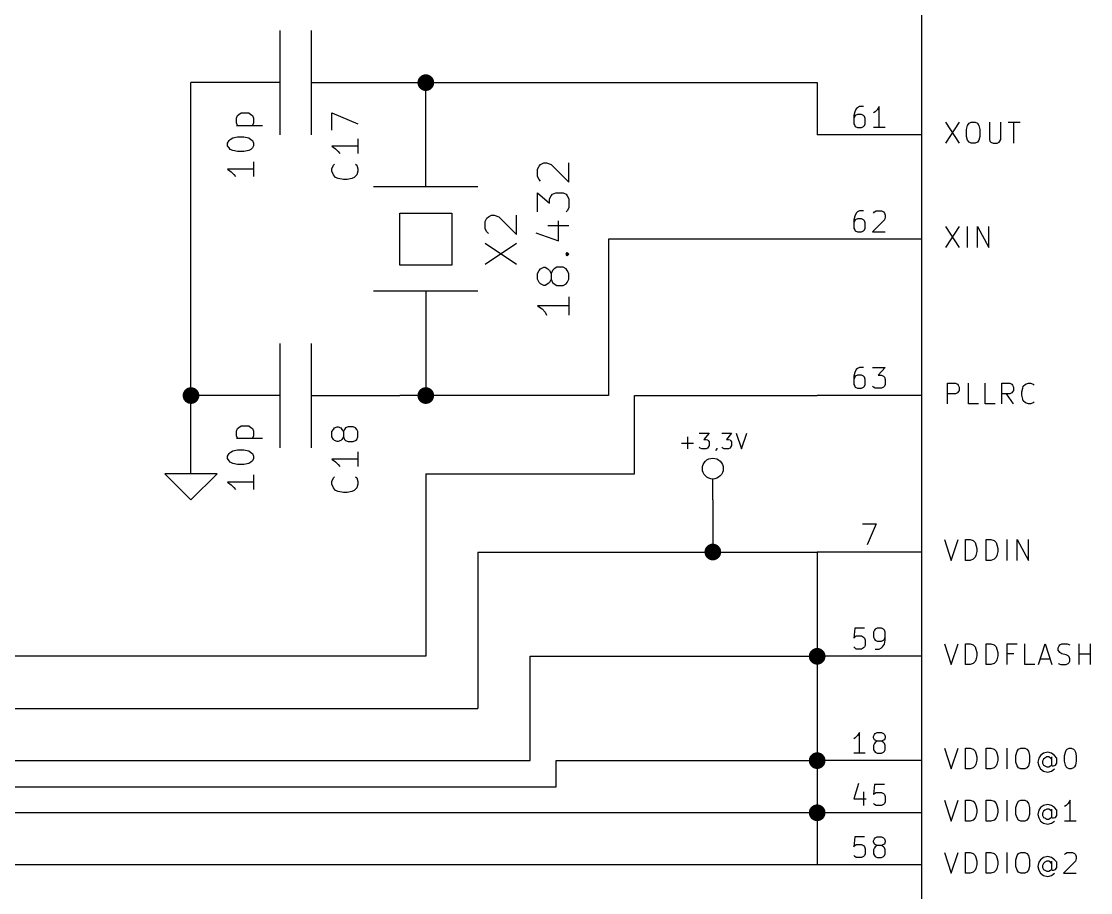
# Model space of a CAD drawing. Extents: x 4000 to 113000, y 4000 to 78670.
# Drawn here: x 38750 to 59240, y 35639 to 52345 of the extents above; entities that cross this region are included whole.
import ezdxf

# ---------------------------------------------------------------- set-up
doc = ezdxf.new("R2010")
doc.units = 0
doc.layers.add('BLACK', color=1, linetype='CONTINUOUS')

msp = doc.modelspace()

# ---------------------------------------------------------------- linework, layer by layer
at = {"layer": 'BLACK'}
for p, q in [((56000, 67170), (56000, 22170)), ((43700, 52170), (43700, 50170)), ((44300, 52170), (44300, 50170)), ((42000, 43670), (42000, 51170)), ((43700, 51170), (42000, 51170)), ((44300, 51170), (46000, 51170)), ((46000, 51170), (54000, 51170)), ((46500, 49170), (46500, 51170)), ((54000, 51170), (54000, 50170)), ((54750, 50670), (54720, 50610)), ((54770, 50690), (54750, 50670)), ((54810, 50710), (54770, 50690)), ((54890, 50710), (54810, 50710)), ((55150, 50650), (55110, 50610)), ((55190, 50710), (55150, 50650)), ((55190, 50310), (55190, 50710)), ((42870, 50490), (42890, 50540)), ((42870, 50400), (42870, 50490)), ((42890, 50540), (42920, 50560)), ((42920, 50560), (42960, 50590)), ((42960, 50590), (43110, 50590)), ((43110, 50590), (43150, 50560)), ((43150, 50560), (43180, 50540)), ((43180, 50540), (43200, 50490)), ((43200, 50490), (43200, 50400)), ((44700, 50260), (44700, 50590)), ((44700, 50590), (45200, 50380)), ((54720, 50610), (54700, 50540)), ((54700, 50540), (54700, 50380)), ((54720, 50520), (54700, 50480)), ((54730, 50540), (54720, 50520)), ((54770, 50560), (54730, 50540)), ((54850, 50560), (54770, 50560)), ((54890, 50540), (54850, 50560)), ((54910, 50520), (54890, 50540)), ((54920, 50480), (54910, 50520)), ((54920, 50380), (54920, 50480)), ((55110, 50610), (55080, 50590)), ((56460, 50410), (56720, 50010)), ((56720, 50410), (56460, 50010)), ((56910, 50390), (56950, 50410)), ((56950, 50410), (57030, 50410)), ((57030, 50410), (57070, 50390)), ((57300, 50410), (57300, 50080)), ((57520, 50080), (57520, 50410)), ((57660, 50410), (57890, 50410)), ((57770, 50010), (57770, 50410)), ((42890, 50350), (42870, 50400)), ((42870, 50350), (43370, 50350)), ((43200, 50400), (43180, 50350)), ((54700, 50380), (54720, 50350)), ((54720, 50350), (54730, 50330)), ((54730, 50330), (54770, 50310)), ((54770, 50310), (54850, 50310)), ((54850, 50310), (54890, 50330)), ((54890, 50330), (54910, 50350)), ((54910, 50350), (54920, 50380)), ((55300, 50310), (55080, 50310)), ((56860, 50270), (56880, 50350)), ((56860, 50140), (56860, 50270)), ((56880, 50350), (56910, 50390)), ((57070, 50390), (57100, 50350)), ((57100, 50350), (57120, 50270)), ((57120, 50270), (57120, 50140)), ((42700, 50010), (42730, 50060)), ((42700, 49960), (42700, 50010)), ((42730, 50060), (42750, 50080)), ((42750, 50080), (42800, 50110)), ((42800, 50110), (42890, 50130)), ((42890, 50130), (43010, 50130)), ((43010, 50130), (43110, 50110)), ((43110, 50110), (43150, 50080)), ((43150, 50080), (43180, 50060)), ((43180, 50060), (43200, 50010)), ((43200, 50010), (43200, 49960)), ((45200, 50090), (45200, 49810)), ((56000, 50170), (54000, 50170)), ((56880, 50070), (56860, 50140)), ((56910, 50030), (56880, 50070)), ((56950, 50010), (56910, 50030)), ((57030, 50010), (56950, 50010)), ((57070, 50030), (57030, 50010)), ((57100, 50070), (57070, 50030)), ((57120, 50140), (57100, 50070)), ((57300, 50080), (57310, 50050)), ((57310, 50050), (57330, 50030)), ((57330, 50030), (57370, 50010)), ((57370, 50010), (57450, 50010)), ((57450, 50010), (57490, 50030)), ((57490, 50030), (57500, 50050)), ((57500, 50050), (57520, 50080)), ((42730, 49920), (42700, 49960)), ((42750, 49890), (42730, 49920)), ((42800, 49870), (42750, 49890)), ((42890, 49850), (42800, 49870)), ((43010, 49850), (42890, 49850)), ((43110, 49870), (43010, 49850)), ((43150, 49890), (43110, 49870)), ((43180, 49920), (43150, 49890)), ((43200, 49960), (43180, 49920)), ((45200, 49950), (44700, 49950)), ((44700, 49950), (44770, 49900)), ((44770, 49900), (44820, 49850)), ((44820, 49850), (44850, 49810)), ((43200, 49650), (43200, 49370)), ((44700, 49520), (44730, 49590)), ((44730, 49590), (44750, 49610)), ((45150, 49610), (45180, 49590)), ((45180, 49590), (45200, 49520)), ((48670, 49570), (48700, 49600)), ((48700, 49600), (48760, 49630)), ((48760, 49630), (48810, 49630)), ((48810, 49630), (48900, 49600)), ((48900, 49600), (49240, 49260)), ((49240, 49260), (49240, 49630)), ((43200, 49510), (42700, 49510)), ((42700, 49510), (42770, 49460)), ((42770, 49460), (42820, 49410)), ((42820, 49410), (42850, 49370)), ((44700, 49470), (44700, 49520)), ((44730, 49400), (44700, 49470)), ((44770, 49350), (44730, 49400)), ((45180, 49400), (45130, 49350)), ((45200, 49470), (45180, 49400)), ((45200, 49520), (45200, 49470)), ((48640, 49510), (48670, 49570)), ((48640, 49370), (48640, 49510)), ((44820, 49330), (44770, 49350)), ((44920, 49310), (44820, 49330)), ((44990, 49310), (44920, 49310)), ((45080, 49330), (44990, 49310)), ((45130, 49350), (45080, 49330)), ((48670, 49310), (48640, 49370)), ((48700, 49280), (48670, 49310)), ((47500, 49170), (45500, 49170)), ((48640, 48690), (48640, 49060)), ((48640, 49060), (48870, 48860)), ((48870, 48940), (48900, 49000)), ((48900, 49000), (48930, 49030)), ((48930, 49030), (48990, 49060)), ((48990, 49060), (49130, 49060)), ((49130, 49060), (49190, 49030)), ((49190, 49030), (49210, 49000)), ((49210, 49000), (49240, 48940)), ((48870, 48860), (48870, 48940)), ((49240, 48770), (49210, 48710)), ((49240, 48940), (49240, 48770)), ((46000, 47670), (46000, 48670)), ((46000, 48670), (47000, 48670)), ((47000, 48670), (47000, 47670)), ((47640, 48510), (47670, 48570)), ((47670, 48570), (47700, 48600)), ((47700, 48600), (47760, 48630)), ((47760, 48630), (47810, 48630)), ((47810, 48630), (47900, 48600)), ((47900, 48600), (48240, 48260)), ((48240, 48260), (48240, 48630)), ((49210, 48710), (49190, 48690)), ((54720, 48610), (54700, 48540)), ((54750, 48670), (54720, 48610)), ((54770, 48690), (54750, 48670)), ((54810, 48710), (54770, 48690)), ((54890, 48710), (54810, 48710)), ((55080, 48670), (55100, 48690)), ((55100, 48690), (55130, 48710)), ((55130, 48710), (55230, 48710)), ((55230, 48710), (55270, 48690)), ((55270, 48690), (55290, 48670)), ((55290, 48670), (55300, 48630)), ((55300, 48590), (55290, 48540)), ((55300, 48630), (55300, 48590)), ((47640, 48370), (47640, 48510)), ((47670, 48310), (47640, 48370)), ((48840, 48430), (49240, 48430)), ((49040, 48140), (49040, 48520)), ((54700, 48540), (54700, 48380)), ((54720, 48520), (54700, 48480)), ((54700, 48380), (54720, 48350)), ((54730, 48540), (54720, 48520)), ((54770, 48560), (54730, 48540)), ((54850, 48560), (54770, 48560)), ((54890, 48540), (54850, 48560)), ((54910, 48520), (54890, 48540)), ((54920, 48480), (54910, 48520)), ((54910, 48350), (54920, 48380)), ((54920, 48380), (54920, 48480)), ((55290, 48540), (55060, 48310)), ((56460, 48410), (56720, 48010)), ((56720, 48410), (56460, 48010)), ((56880, 48010), (56880, 48410)), ((57070, 48010), (57070, 48410)), ((57070, 48410), (57290, 48010)), ((57290, 48010), (57290, 48410)), ((47700, 48280), (47670, 48310)), ((48610, 48290), (49040, 48140)), ((54000, 48170), (50000, 48170)), ((50000, 48170), (50000, 45170)), ((56000, 48170), (54000, 48170)), ((54720, 48350), (54730, 48330)), ((54730, 48330), (54770, 48310)), ((54770, 48310), (54850, 48310)), ((54850, 48310), (54890, 48330)), ((54890, 48330), (54910, 48350)), ((55060, 48310), (55300, 48310)), ((47640, 47690), (48240, 48090)), ((47640, 48090), (48240, 47690)), ((49190, 47880), (49210, 47910)), ((49210, 47850), (49190, 47880)), ((49190, 47880), (49240, 47880)), ((49210, 47910), (49240, 47880)), ((49240, 47880), (49210, 47850)), ((47000, 47670), (46000, 47670)), ((48640, 47510), (48670, 47570)), ((48670, 47570), (48700, 47600)), ((48700, 47600), (48760, 47630)), ((48760, 47630), (48790, 47630)), ((48790, 47630), (48840, 47600)), ((48840, 47600), (48870, 47570)), ((48870, 47570), (48900, 47510)), ((48930, 47570), (48900, 47510)), ((48960, 47600), (48930, 47570)), ((49010, 47630), (48960, 47600)), ((49130, 47630), (49010, 47630)), ((49190, 47600), (49130, 47630)), ((49210, 47570), (49190, 47600)), ((49240, 47510), (49210, 47570)), ((48640, 47400), (48640, 47510)), ((48670, 47340), (48640, 47400)), ((48700, 47310), (48670, 47340)), ((48870, 47340), (48840, 47310)), ((48900, 47400), (48870, 47340)), ((48900, 47510), (48900, 47400)), ((48900, 47400), (48930, 47340)), ((48930, 47340), (48960, 47310)), ((49190, 47310), (49210, 47340)), ((49210, 47340), (49240, 47400)), ((49240, 47400), (49240, 47510)), ((47500, 47170), (45500, 47170)), ((46500, 47170), (46500, 45170)), ((48760, 47280), (48700, 47310)), ((48790, 47280), (48760, 47280)), ((48840, 47310), (48790, 47280)), ((48960, 47310), (49010, 47280)), ((49010, 47280), (49130, 47280)), ((49130, 47280), (49190, 47310)), ((49240, 47060), (49240, 46710)), ((49240, 46890), (48640, 46890)), ((48640, 46890), (48730, 46830)), ((48730, 46830), (48790, 46770)), ((48790, 46770), (48810, 46710)), ((43700, 46170), (43700, 44170)), ((44300, 46170), (44300, 44170)), ((54810, 45710), (54770, 45690)), ((54890, 45710), (54810, 45710)), ((55060, 45710), (55300, 45710)), ((55300, 45710), (55170, 45560)), ((54720, 45610), (54700, 45540)), ((54700, 45540), (54700, 45380)), ((54720, 45520), (54700, 45480)), ((54750, 45670), (54720, 45610)), ((54730, 45540), (54720, 45520)), ((54770, 45560), (54730, 45540)), ((54770, 45690), (54750, 45670)), ((54850, 45560), (54770, 45560)), ((54890, 45540), (54850, 45560)), ((54910, 45520), (54890, 45540)), ((54920, 45480), (54910, 45520)), ((55170, 45560), (55230, 45560)), ((55230, 45560), (55270, 45540)), ((55270, 45540), (55290, 45520)), ((55290, 45520), (55300, 45480)), ((54700, 45380), (54720, 45350)), ((54720, 45350), (54730, 45330)), ((54730, 45330), (54770, 45310)), ((54770, 45310), (54850, 45310)), ((54850, 45310), (54890, 45330)), ((54890, 45330), (54910, 45350)), ((54910, 45350), (54920, 45380)), ((54920, 45380), (54920, 45480)), ((55080, 45330), (55060, 45350)), ((55110, 45310), (55080, 45330)), ((55230, 45310), (55110, 45310)), ((55270, 45330), (55230, 45310)), ((55290, 45350), (55270, 45330)), ((55300, 45380), (55290, 45350)), ((55300, 45480), (55300, 45380)), ((56500, 45010), (56500, 45410)), ((56500, 45410), (56650, 45410)), ((56650, 45410), (56690, 45390)), ((56690, 45390), (56700, 45370)), ((56700, 45370), (56720, 45330)), ((56720, 45330), (56720, 45270)), ((56900, 45010), (56900, 45410)), ((57220, 45010), (57220, 45410)), ((57540, 45010), (57540, 45410)), ((57540, 45410), (57690, 45410)), ((57690, 45410), (57730, 45390)), ((57730, 45390), (57740, 45370)), ((57740, 45370), (57760, 45330)), ((57760, 45330), (57760, 45270)), ((57920, 45240), (57940, 45310)), ((57940, 45310), (57950, 45350)), ((57950, 45350), (57990, 45390)), ((57990, 45390), (58050, 45410)), ((58050, 45410), (58090, 45410)), ((58090, 45410), (58140, 45390)), ((58140, 45390), (58160, 45370)), ((43700, 45170), (42000, 45170)), ((44300, 45170), (46000, 45170)), ((50000, 45170), (46000, 45170)), ((50500, 43670), (50500, 45170)), ((50500, 45170), (54000, 45170)), ((56000, 45170), (54000, 45170)), ((56650, 45200), (56500, 45200)), ((56690, 45220), (56650, 45200)), ((56700, 45240), (56690, 45220)), ((56720, 45270), (56700, 45240)), ((57690, 45200), (57540, 45200)), ((57760, 45010), (57630, 45200)), ((57730, 45220), (57690, 45200)), ((57740, 45240), (57730, 45220)), ((57760, 45270), (57740, 45240)), ((57920, 45180), (57920, 45240)), ((57940, 45100), (57920, 45180)), ((57950, 45070), (57940, 45100)), ((57090, 45010), (56900, 45010)), ((57410, 45010), (57220, 45010)), ((57990, 45030), (57950, 45070)), ((58050, 45010), (57990, 45030)), ((58090, 45010), (58050, 45010)), ((58140, 45030), (58090, 45010)), ((58160, 45050), (58140, 45030)), ((42870, 44490), (42890, 44540)), ((42870, 44400), (42870, 44490)), ((42890, 44540), (42920, 44560)), ((42920, 44560), (42960, 44590)), ((42960, 44590), (43110, 44590)), ((43110, 44590), (43150, 44560)), ((43150, 44560), (43180, 44540)), ((43180, 44540), (43200, 44490)), ((43200, 44490), (43200, 44400)), ((44700, 44480), (44730, 44520)), ((44700, 44380), (44700, 44480)), ((44730, 44520), (44750, 44550)), ((44750, 44550), (44800, 44570)), ((44800, 44570), (44820, 44570)), ((44820, 44570), (44870, 44550)), ((44870, 44550), (44890, 44520)), ((44890, 44520), (44920, 44480)), ((44940, 44520), (44920, 44480)), ((44920, 44480), (44920, 44380)), ((44960, 44550), (44940, 44520)), ((45010, 44570), (44960, 44550)), ((45110, 44570), (45010, 44570)), ((45150, 44550), (45110, 44570)), ((45180, 44520), (45150, 44550)), ((45200, 44480), (45180, 44520)), ((45200, 44380), (45200, 44480)), ((42890, 44350), (42870, 44400)), ((42870, 44350), (43370, 44350)), ((43200, 44400), (43180, 44350)), ((44730, 44330), (44700, 44380)), ((44750, 44310), (44730, 44330)), ((44800, 44290), (44750, 44310)), ((44820, 44290), (44800, 44290)), ((44870, 44310), (44820, 44290)), ((44890, 44330), (44870, 44310)), ((44920, 44380), (44890, 44330)), ((44920, 44380), (44940, 44330)), ((44940, 44330), (44960, 44310)), ((44960, 44310), (45010, 44290)), ((45010, 44290), (45110, 44290)), ((45110, 44290), (45150, 44310)), ((45150, 44310), (45180, 44330)), ((45180, 44330), (45200, 44380)), ((51400, 44260), (51630, 44260)), ((51520, 44150), (51520, 44380)), ((51740, 44450), (51930, 44450)), ((51930, 44450), (51830, 44330)), ((51830, 44330), (51870, 44330)), ((51870, 44330), (51900, 44320)), ((51900, 44320), (51910, 44310)), ((51910, 44310), (51930, 44280)), ((51930, 44280), (51930, 44210)), ((52170, 44450), (52360, 44450)), ((52360, 44450), (52260, 44330)), ((52260, 44330), (52300, 44330)), ((52300, 44330), (52330, 44320)), ((52330, 44320), (52340, 44310)), ((52340, 44310), (52360, 44280)), ((52360, 44280), (52360, 44210)), ((52450, 44450), (52550, 44150)), ((52550, 44150), (52650, 44450)), ((42700, 44010), (42730, 44060)), ((42730, 44060), (42750, 44080)), ((42750, 44080), (42800, 44110)), ((42800, 44110), (42890, 44130)), ((42890, 44130), (43010, 44130)), ((43010, 44130), (43110, 44110)), ((43110, 44110), (43150, 44080)), ((43150, 44080), (43180, 44060)), ((43180, 44060), (43200, 44010)), ((45200, 44090), (45200, 43810)), ((51760, 44160), (51740, 44180)), ((51790, 44150), (51760, 44160)), ((51870, 44150), (51790, 44150)), ((51900, 44160), (51870, 44150)), ((51910, 44180), (51900, 44160)), ((51930, 44210), (51910, 44180)), ((52060, 44120), (52050, 44110)), ((52080, 44150), (52060, 44120)), ((52080, 44160), (52080, 44150)), ((52190, 44160), (52170, 44180)), ((52220, 44150), (52190, 44160)), ((52300, 44150), (52220, 44150)), ((52330, 44160), (52300, 44150)), ((52340, 44180), (52330, 44160)), ((52360, 44210), (52340, 44180)), ((42700, 43960), (42700, 44010)), ((42730, 43920), (42700, 43960)), ((42750, 43890), (42730, 43920)), ((42800, 43870), (42750, 43890)), ((42890, 43850), (42800, 43870)), ((43010, 43850), (42890, 43850)), ((43110, 43870), (43010, 43850)), ((43150, 43890), (43110, 43870)), ((43180, 43920), (43150, 43890)), ((43200, 43960), (43180, 43920)), ((43200, 44010), (43200, 43960)), ((45200, 43950), (44700, 43950)), ((44700, 43950), (44770, 43900)), ((44770, 43900), (44820, 43850)), ((44820, 43850), (44850, 43810)), ((41500, 43670), (42000, 43170)), ((42500, 43670), (41500, 43670)), ((42000, 43170), (42500, 43670)), ((43200, 43650), (43200, 43370)), ((46500, 43670), (46500, 40170)), ((46500, 43670), (50500, 43670)), ((43200, 43510), (42700, 43510)), ((42700, 43510), (42770, 43460)), ((42770, 43460), (42820, 43410)), ((44700, 43520), (44730, 43590)), ((44700, 43470), (44700, 43520)), ((44730, 43400), (44700, 43470)), ((44730, 43590), (44750, 43610)), ((45150, 43610), (45180, 43590)), ((45180, 43590), (45200, 43520)), ((45200, 43470), (45180, 43400)), ((45200, 43520), (45200, 43470)), ((52000, 43170), (52000, 43570)), ((42820, 43410), (42850, 43370)), ((44770, 43350), (44730, 43400)), ((44820, 43330), (44770, 43350)), ((44920, 43310), (44820, 43330)), ((44990, 43310), (44920, 43310)), ((45080, 43330), (44990, 43310)), ((45130, 43350), (45080, 43330)), ((45180, 43400), (45130, 43350)), ((52000, 43170), (52000, 42170)), ((54870, 42710), (55130, 42710)), ((55130, 42710), (54960, 42310)), ((56440, 42410), (56570, 42010)), ((56570, 42010), (56700, 42410)), ((56840, 42010), (56840, 42410)), ((56840, 42410), (56930, 42410)), ((56930, 42410), (56990, 42390)), ((56990, 42390), (57030, 42350)), ((57030, 42350), (57040, 42310)), ((57040, 42310), (57060, 42240)), ((57060, 42240), (57060, 42180)), ((57240, 42010), (57240, 42410)), ((57240, 42410), (57330, 42410)), ((57330, 42410), (57390, 42390)), ((57390, 42390), (57430, 42350)), ((57430, 42350), (57440, 42310)), ((57440, 42310), (57460, 42240)), ((57460, 42240), (57460, 42180)), ((57640, 42010), (57640, 42410)), ((57830, 42010), (57830, 42410)), ((57830, 42410), (58050, 42010)), ((58050, 42010), (58050, 42410)), ((47500, 42170), (54000, 42170)), ((47500, 42170), (47500, 39170)), ((54000, 42170), (54000, 36170)), ((56000, 42170), (54000, 42170)), ((56930, 42010), (56840, 42010)), ((56990, 42030), (56930, 42010)), ((57030, 42070), (56990, 42030)), ((57040, 42100), (57030, 42070)), ((57060, 42180), (57040, 42100)), ((57330, 42010), (57240, 42010)), ((57390, 42030), (57330, 42010)), ((57430, 42070), (57390, 42030)), ((57440, 42100), (57430, 42070)), ((57460, 42180), (57440, 42100)), ((54720, 40710), (54700, 40520)), ((54910, 40710), (54720, 40710)), ((55100, 40670), (55080, 40630)), ((55080, 40630), (55080, 40540)), ((55110, 40690), (55100, 40670)), ((55150, 40710), (55110, 40690)), ((55230, 40710), (55150, 40710)), ((55270, 40690), (55230, 40710)), ((55290, 40670), (55270, 40690)), ((55300, 40630), (55290, 40670)), ((55300, 40480), (55300, 40630)), ((54700, 40520), (54720, 40540)), ((54720, 40540), (54750, 40560)), ((54750, 40560), (54850, 40560)), ((54850, 40560), (54890, 40540)), ((54890, 40540), (54910, 40520)), ((54910, 40520), (54920, 40480)), ((54920, 40380), (54910, 40350)), ((54920, 40480), (54920, 40380)), ((55080, 40540), (55100, 40500)), ((55100, 40500), (55110, 40480)), ((55110, 40480), (55150, 40460)), ((55150, 40460), (55230, 40460)), ((55230, 40460), (55270, 40480)), ((55250, 40350), (55290, 40400)), ((55270, 40480), (55290, 40500)), ((55290, 40500), (55300, 40540)), ((55290, 40400), (55300, 40480)), ((56440, 40410), (56570, 40010)), ((56570, 40010), (56700, 40410)), ((56840, 40010), (56840, 40410)), ((56840, 40410), (56930, 40410)), ((56930, 40410), (56990, 40390)), ((56990, 40390), (57030, 40350)), ((57240, 40010), (57240, 40410)), ((57240, 40410), (57330, 40410)), ((57330, 40410), (57390, 40390)), ((57390, 40390), (57430, 40350)), ((57640, 40010), (57640, 40410)), ((57640, 40410), (57830, 40410)), ((57980, 40010), (57980, 40410)), ((58240, 40010), (58370, 40410)), ((58370, 40410), (58500, 40010)), ((58620, 40330), (58640, 40370)), ((58640, 40370), (58650, 40390)), ((58650, 40390), (58690, 40410)), ((58690, 40410), (58790, 40410)), ((58790, 40410), (58840, 40390)), ((59020, 40010), (59020, 40410)), ((59240, 40010), (59240, 40410)), ((46500, 40170), (31000, 40170)), ((48500, 38170), (48500, 40170)), ((48500, 40170), (54000, 40170)), ((56000, 40170), (54000, 40170)), ((54720, 40330), (54700, 40350)), ((54750, 40310), (54720, 40330)), ((54850, 40310), (54750, 40310)), ((54890, 40330), (54850, 40310)), ((54910, 40350), (54890, 40330)), ((55110, 40310), (55190, 40310)), ((55190, 40310), (55230, 40330)), ((55230, 40330), (55250, 40350)), ((57030, 40350), (57040, 40310)), ((57040, 40310), (57060, 40240)), ((57060, 40180), (57040, 40100)), ((57060, 40240), (57060, 40180)), ((57430, 40350), (57440, 40310)), ((57440, 40310), (57460, 40240)), ((57460, 40180), (57440, 40100)), ((57460, 40240), (57460, 40180)), ((57770, 40220), (57640, 40220)), ((58620, 40290), (58620, 40330)), ((58640, 40260), (58620, 40290)), ((58650, 40240), (58640, 40260)), ((58690, 40220), (58650, 40240)), ((58770, 40200), (58690, 40220)), ((58810, 40180), (58770, 40200)), ((58830, 40160), (58810, 40180)), ((59020, 40220), (59240, 40220)), ((56930, 40010), (56840, 40010)), ((56990, 40030), (56930, 40010)), ((57030, 40070), (56990, 40030)), ((57040, 40100), (57030, 40070)), ((57330, 40010), (57240, 40010)), ((57390, 40030), (57330, 40010)), ((57430, 40070), (57390, 40030)), ((57440, 40100), (57430, 40070)), ((58170, 40010), (57980, 40010)), ((58280, 40120), (58470, 40120)), ((58620, 40030), (58670, 40010)), ((58670, 40010), (58770, 40010)), ((58770, 40010), (58810, 40030)), ((58810, 40030), (58830, 40050)), ((58840, 40120), (58830, 40160)), ((58830, 40050), (58840, 40080)), ((58840, 40080), (58840, 40120)), ((33000, 39170), (47500, 39170)), ((54730, 38610), (54700, 38590)), ((54770, 38650), (54730, 38610)), ((54810, 38710), (54770, 38650)), ((54810, 38310), (54810, 38710)), ((55080, 38630), (55100, 38670)), ((55080, 38610), (55080, 38630)), ((55100, 38570), (55080, 38610)), ((55100, 38670), (55110, 38690)), ((55110, 38560), (55100, 38570)), ((55110, 38690), (55150, 38710)), ((55150, 38540), (55110, 38560)), ((55150, 38540), (55110, 38520)), ((55150, 38710), (55230, 38710)), ((55230, 38540), (55150, 38540)), ((55230, 38710), (55270, 38690)), ((55270, 38560), (55230, 38540)), ((55270, 38520), (55230, 38540)), ((55270, 38690), (55290, 38670)), ((55290, 38570), (55270, 38560)), ((55290, 38670), (55300, 38630)), ((55300, 38610), (55290, 38570)), ((55300, 38630), (55300, 38610)), ((55100, 38500), (55080, 38460)), ((55080, 38460), (55080, 38380)), ((55080, 38380), (55100, 38350)), ((55110, 38520), (55100, 38500)), ((55100, 38350), (55110, 38330)), ((55110, 38330), (55150, 38310)), ((55230, 38310), (55270, 38330)), ((55290, 38500), (55270, 38520)), ((55270, 38330), (55290, 38350)), ((55300, 38460), (55290, 38500)), ((55290, 38350), (55300, 38380)), ((55300, 38380), (55300, 38460)), ((56440, 38410), (56570, 38010)), ((56570, 38010), (56700, 38410)), ((56840, 38010), (56840, 38410)), ((56840, 38410), (56930, 38410)), ((56930, 38410), (56990, 38390)), ((56990, 38390), (57030, 38350)), ((57030, 38350), (57040, 38310)), ((57240, 38010), (57240, 38410)), ((57240, 38410), (57330, 38410)), ((57330, 38410), (57390, 38390)), ((57390, 38390), (57430, 38350)), ((57430, 38350), (57440, 38310)), ((57640, 38010), (57640, 38410)), ((57810, 38270), (57830, 38350)), ((57830, 38350), (57860, 38390)), ((57860, 38390), (57900, 38410)), ((57900, 38410), (57980, 38410)), ((57980, 38410), (58020, 38390)), ((58020, 38390), (58050, 38350)), ((58050, 38350), (58070, 38270)), ((58420, 38330), (58340, 38310)), ((58490, 38310), (58420, 38330)), ((58740, 38260), (58760, 38330)), ((58760, 38330), (58770, 38370)), ((58770, 38370), (58790, 38390)), ((58790, 38390), (58830, 38410)), ((58830, 38410), (58870, 38410)), ((58870, 38410), (58910, 38390)), ((58910, 38390), (58930, 38370)), ((58930, 38370), (58950, 38330)), ((58950, 38330), (58960, 38260)), ((37000, 38170), (48500, 38170)), ((49000, 37670), (49000, 38170)), ((49000, 38170), (54000, 38170)), ((56000, 38170), (54000, 38170)), ((54920, 38310), (54700, 38310)), ((55150, 38310), (55230, 38310)), ((57040, 38310), (57060, 38240)), ((57060, 38180), (57040, 38100)), ((57060, 38240), (57060, 38180)), ((57440, 38310), (57460, 38240)), ((57460, 38180), (57440, 38100)), ((57460, 38240), (57460, 38180)), ((57810, 38140), (57810, 38270)), ((57830, 38070), (57810, 38140)), ((58070, 38140), (58050, 38070)), ((58070, 38270), (58070, 38140)), ((58250, 38220), (58230, 38140)), ((58230, 38140), (58250, 38070)), ((58280, 38270), (58250, 38220)), ((58340, 38310), (58280, 38270)), ((58340, 38200), (58320, 38160)), ((58320, 38160), (58320, 38120)), ((58320, 38120), (58340, 38080)), ((58360, 38220), (58340, 38200)), ((58400, 38240), (58360, 38220)), ((58440, 38240), (58400, 38240)), ((58470, 38220), (58440, 38240)), ((58490, 38200), (58470, 38220)), ((58550, 38270), (58490, 38310)), ((58490, 38240), (58490, 38080)), ((58590, 38220), (58550, 38270)), ((58570, 38080), (58590, 38120)), ((58590, 38120), (58590, 38220)), ((58740, 38160), (58740, 38260)), ((58760, 38080), (58740, 38160)), ((58960, 38160), (58950, 38080)), ((58960, 38260), (58960, 38160)), ((56930, 38010), (56840, 38010)), ((56990, 38030), (56930, 38010)), ((57030, 38070), (56990, 38030)), ((57040, 38100), (57030, 38070)), ((57330, 38010), (57240, 38010)), ((57390, 38030), (57330, 38010)), ((57430, 38070), (57390, 38030)), ((57440, 38100), (57430, 38070)), ((57860, 38030), (57830, 38070)), ((57900, 38010), (57860, 38030)), ((57980, 38010), (57900, 38010)), ((58020, 38030), (57980, 38010)), ((58050, 38070), (58020, 38030)), ((58250, 38070), (58280, 38010)), ((58280, 38010), (58340, 37970)), ((58340, 38080), (58360, 38070)), ((58340, 37970), (58420, 37950)), ((58360, 38070), (58400, 38050)), ((58400, 38050), (58440, 38050)), ((58420, 37950), (58490, 37970)), ((58440, 38050), (58470, 38070)), ((58470, 38070), (58490, 38080)), ((58490, 38080), (58510, 38070)), ((58490, 37970), (58550, 38010)), ((58510, 38070), (58530, 38070)), ((58530, 38070), (58570, 38080)), ((58770, 38050), (58760, 38080)), ((58790, 38030), (58770, 38050)), ((58830, 38010), (58790, 38030)), ((58870, 38010), (58830, 38010)), ((58910, 38030), (58870, 38010)), ((58930, 38050), (58910, 38030)), ((58950, 38080), (58930, 38050)), ((54790, 37730), (54700, 37440)), ((55100, 37710), (55080, 37520)), ((55290, 37710), (55100, 37710)), ((37500, 37670), (49000, 37670)), ((54890, 37570), (54890, 37310)), ((55080, 37520), (55100, 37540)), ((55100, 37540), (55130, 37560)), ((55130, 37560), (55230, 37560)), ((55230, 37560), (55270, 37540)), ((55270, 37540), (55290, 37520)), ((55290, 37520), (55300, 37480)), ((54700, 37440), (54940, 37440)), ((55100, 37330), (55080, 37350)), ((55130, 37310), (55100, 37330)), ((55230, 37310), (55130, 37310)), ((55270, 37330), (55230, 37310)), ((55290, 37350), (55270, 37330)), ((55300, 37380), (55290, 37350)), ((55300, 37480), (55300, 37380)), ((56440, 37410), (56570, 37010)), ((56570, 37010), (56700, 37410)), ((56840, 37010), (56840, 37410)), ((56840, 37410), (56930, 37410)), ((56930, 37410), (56990, 37390)), ((56990, 37390), (57030, 37350)), ((57030, 37350), (57040, 37310)), ((57040, 37310), (57060, 37240)), ((57240, 37010), (57240, 37410)), ((57240, 37410), (57330, 37410)), ((57330, 37410), (57390, 37390)), ((57390, 37390), (57430, 37350)), ((57430, 37350), (57440, 37310)), ((57440, 37310), (57460, 37240)), ((57640, 37010), (57640, 37410)), ((57810, 37270), (57830, 37350)), ((57830, 37350), (57860, 37390)), ((57860, 37390), (57900, 37410)), ((57900, 37410), (57980, 37410)), ((57980, 37410), (58020, 37390)), ((58020, 37390), (58050, 37350)), ((58050, 37350), (58070, 37270)), ((58340, 37310), (58280, 37270)), ((58420, 37330), (58340, 37310)), ((58490, 37310), (58420, 37330)), ((58550, 37270), (58490, 37310)), ((58770, 37310), (58740, 37290)), ((58810, 37350), (58770, 37310)), ((58850, 37410), (58810, 37350)), ((58850, 37010), (58850, 37410)), ((54000, 37170), (38000, 37170)), ((56000, 37170), (54000, 37170)), ((57040, 37100), (57030, 37070)), ((57060, 37180), (57040, 37100)), ((57060, 37240), (57060, 37180)), ((57440, 37100), (57430, 37070)), ((57460, 37180), (57440, 37100)), ((57460, 37240), (57460, 37180)), ((57810, 37140), (57810, 37270)), ((57830, 37070), (57810, 37140)), ((58070, 37140), (58050, 37070)), ((58070, 37270), (58070, 37140)), ((58250, 37220), (58230, 37140)), ((58230, 37140), (58250, 37070)), ((58280, 37270), (58250, 37220)), ((58340, 37200), (58320, 37160)), ((58320, 37160), (58320, 37120)), ((58320, 37120), (58340, 37080)), ((58360, 37220), (58340, 37200)), ((58400, 37240), (58360, 37220)), ((58440, 37240), (58400, 37240)), ((58470, 37220), (58440, 37240)), ((58490, 37200), (58470, 37220)), ((58490, 37240), (58490, 37080)), ((58590, 37220), (58550, 37270)), ((58570, 37080), (58590, 37120)), ((58590, 37120), (58590, 37220)), ((56930, 37010), (56840, 37010)), ((56990, 37030), (56930, 37010)), ((57030, 37070), (56990, 37030)), ((57330, 37010), (57240, 37010)), ((57390, 37030), (57330, 37010)), ((57430, 37070), (57390, 37030)), ((57860, 37030), (57830, 37070)), ((57900, 37010), (57860, 37030)), ((57980, 37010), (57900, 37010)), ((58020, 37030), (57980, 37010)), ((58050, 37070), (58020, 37030)), ((58250, 37070), (58280, 37010)), ((58280, 37010), (58340, 36970)), ((58340, 37080), (58360, 37070)), ((58340, 36970), (58420, 36950)), ((58360, 37070), (58400, 37050)), ((58400, 37050), (58440, 37050)), ((58420, 36950), (58490, 36970)), ((58440, 37050), (58470, 37070)), ((58470, 37070), (58490, 37080)), ((58490, 37080), (58510, 37070)), ((58490, 36970), (58550, 37010)), ((58510, 37070), (58530, 37070)), ((58530, 37070), (58570, 37080)), ((58960, 37010), (58740, 37010)), ((54720, 36710), (54700, 36520)), ((54910, 36710), (54720, 36710)), ((55100, 36670), (55110, 36690)), ((55110, 36690), (55150, 36710)), ((55150, 36710), (55230, 36710)), ((55230, 36710), (55270, 36690)), ((55270, 36690), (55290, 36670)), ((54700, 36520), (54720, 36540)), ((54720, 36540), (54750, 36560)), ((54750, 36560), (54850, 36560)), ((54850, 36560), (54890, 36540)), ((54890, 36540), (54910, 36520)), ((54910, 36520), (54920, 36480)), ((54920, 36480), (54920, 36380)), ((55080, 36630), (55100, 36670)), ((55080, 36610), (55080, 36630)), ((55100, 36570), (55080, 36610)), ((55100, 36500), (55080, 36460)), ((55110, 36560), (55100, 36570)), ((55110, 36520), (55100, 36500)), ((55150, 36540), (55110, 36560)), ((55150, 36540), (55110, 36520)), ((55230, 36540), (55150, 36540)), ((55270, 36560), (55230, 36540)), ((55270, 36520), (55230, 36540)), ((55290, 36570), (55270, 36560)), ((55290, 36500), (55270, 36520)), ((55290, 36670), (55300, 36630)), ((55300, 36610), (55290, 36570)), ((55300, 36460), (55290, 36500)), ((55300, 36630), (55300, 36610)), ((54720, 36330), (54700, 36350)), ((54750, 36310), (54720, 36330)), ((54850, 36310), (54750, 36310)), ((54890, 36330), (54850, 36310)), ((54910, 36350), (54890, 36330)), ((54920, 36380), (54910, 36350)), ((55080, 36460), (55080, 36380)), ((55080, 36380), (55100, 36350)), ((55100, 36350), (55110, 36330)), ((55110, 36330), (55150, 36310)), ((55150, 36310), (55230, 36310)), ((55230, 36310), (55270, 36330)), ((55270, 36330), (55290, 36350)), ((55290, 36350), (55300, 36380)), ((55300, 36380), (55300, 36460)), ((56440, 36410), (56570, 36010)), ((56570, 36010), (56700, 36410)), ((56840, 36010), (56840, 36410)), ((56840, 36410), (56930, 36410)), ((56930, 36410), (56990, 36390)), ((56990, 36390), (57030, 36350)), ((57030, 36350), (57040, 36310)), ((57040, 36310), (57060, 36240)), ((57240, 36010), (57240, 36410)), ((57240, 36410), (57330, 36410)), ((57330, 36410), (57390, 36390)), ((57390, 36390), (57430, 36350)), ((57430, 36350), (57440, 36310)), ((57440, 36310), (57460, 36240)), ((57640, 36010), (57640, 36410)), ((57810, 36270), (57830, 36350)), ((57810, 36140), (57810, 36270)), ((57830, 36350), (57860, 36390)), ((57860, 36390), (57900, 36410)), ((57900, 36410), (57980, 36410)), ((57980, 36410), (58020, 36390)), ((58020, 36390), (58050, 36350)), ((58050, 36350), (58070, 36270)), ((58070, 36270), (58070, 36140)), ((58280, 36270), (58250, 36220)), ((58340, 36310), (58280, 36270)), ((58420, 36330), (58340, 36310)), ((58490, 36310), (58420, 36330)), ((58550, 36270), (58490, 36310)), ((58590, 36220), (58550, 36270)), ((58740, 36370), (58760, 36390)), ((58760, 36390), (58790, 36410)), ((58790, 36410), (58890, 36410)), ((58890, 36410), (58930, 36390)), ((58930, 36390), (58950, 36370)), ((58950, 36370), (58960, 36330)), ((58960, 36290), (58950, 36240)), ((58960, 36330), (58960, 36290)), ((54000, 36170), (38500, 36170)), ((56000, 36170), (54000, 36170)), ((57030, 36070), (56990, 36030)), ((57040, 36100), (57030, 36070)), ((57060, 36180), (57040, 36100)), ((57060, 36240), (57060, 36180)), ((57430, 36070), (57390, 36030)), ((57440, 36100), (57430, 36070)), ((57460, 36180), (57440, 36100)), ((57460, 36240), (57460, 36180)), ((57830, 36070), (57810, 36140)), ((57860, 36030), (57830, 36070)), ((58050, 36070), (58020, 36030)), ((58070, 36140), (58050, 36070)), ((58250, 36220), (58230, 36140)), ((58230, 36140), (58250, 36070)), ((58250, 36070), (58280, 36010)), ((58340, 36200), (58320, 36160)), ((58320, 36160), (58320, 36120)), ((58320, 36120), (58340, 36080)), ((58360, 36220), (58340, 36200)), ((58340, 36080), (58360, 36070)), ((58400, 36240), (58360, 36220)), ((58360, 36070), (58400, 36050)), ((58440, 36240), (58400, 36240)), ((58470, 36220), (58440, 36240)), ((58440, 36050), (58470, 36070)), ((58490, 36200), (58470, 36220)), ((58470, 36070), (58490, 36080)), ((58490, 36240), (58490, 36080)), ((58490, 36080), (58510, 36070)), ((58510, 36070), (58530, 36070)), ((58530, 36070), (58570, 36080)), ((58570, 36080), (58590, 36120)), ((58590, 36120), (58590, 36220)), ((58950, 36240), (58720, 36010)), ((56930, 36010), (56840, 36010)), ((56990, 36030), (56930, 36010)), ((57330, 36010), (57240, 36010)), ((57390, 36030), (57330, 36010)), ((57900, 36010), (57860, 36030)), ((57980, 36010), (57900, 36010)), ((58020, 36030), (57980, 36010)), ((58280, 36010), (58340, 35970)), ((58340, 35970), (58420, 35950)), ((58400, 36050), (58440, 36050)), ((58420, 35950), (58490, 35970)), ((58490, 35970), (58550, 36010)), ((58720, 36010), (58960, 36010))]:
    msp.add_line(p, q, dxfattribs=at)
at = {"layer": 'BLACK', "const_width": 160}
for points in [[(46420, 51170, 1), (46580, 51170, 1)], [(41920, 45170, 1), (42080, 45170, 1)], [(46420, 45170, 1), (46580, 45170, 1)], [(51920, 42170, 1), (52080, 42170, 1)], [(53920, 40170, 1), (54080, 40170, 1)], [(53920, 38170, 1), (54080, 38170, 1)], [(53920, 37170, 1), (54080, 37170, 1)]]:
    msp.add_lwpolyline(points, format="xyb", close=True, dxfattribs=at)
at = {"layer": 'BLACK'}
msp.add_circle((52000, 43770), 200, dxfattribs=at)

doc.saveas('drawing.dxf')
